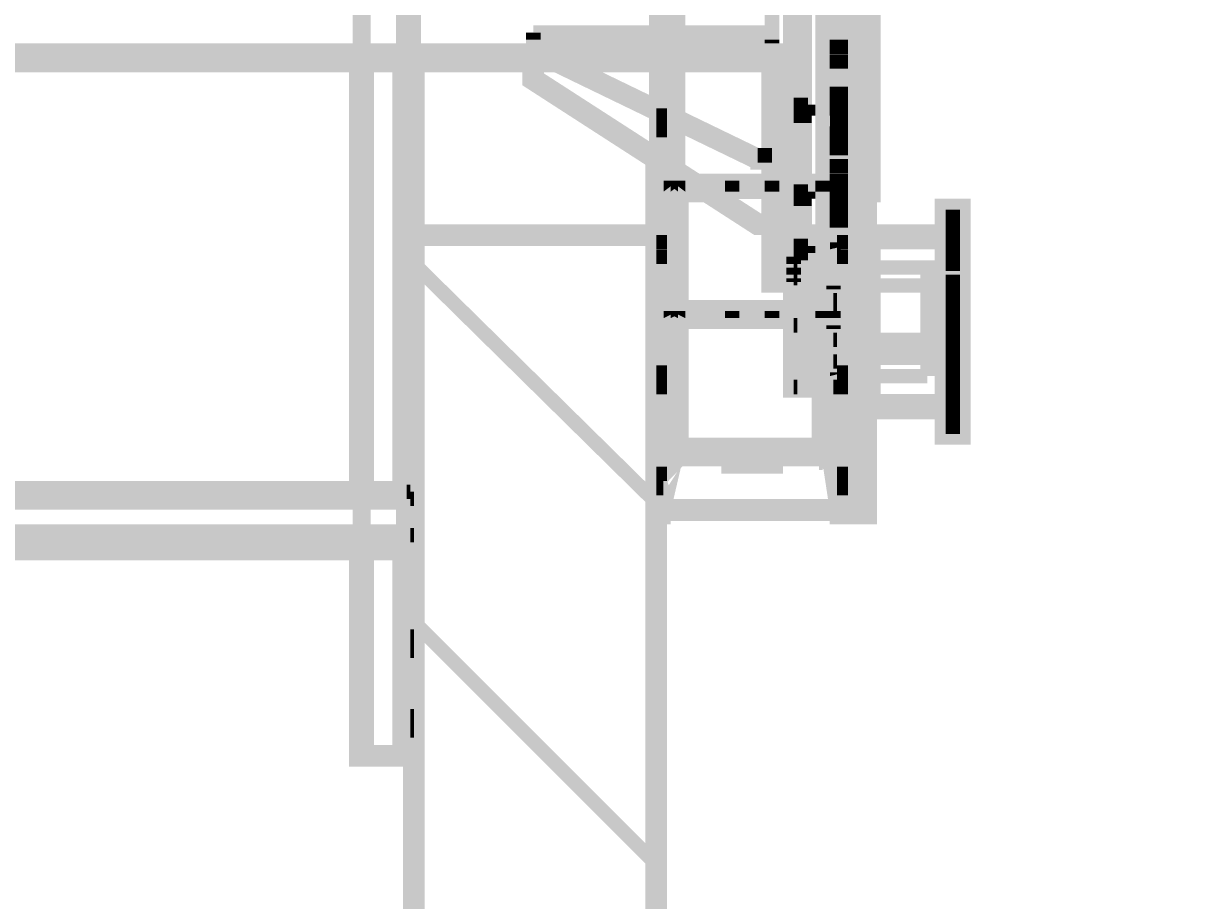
# Model space of a CAD drawing. Extents: x 0.1 to 11.6, y 0.3 to 16.2.
# Drawn here: x 9.627 to 10.167, y 11.657 to 12.061 of the extents above; entities that cross this region are included whole.
import ezdxf

# ---------------------------------------------------------------- set-up
doc = ezdxf.new("R2010")
doc.units = 0
doc.header["$MEASUREMENT"] = 0
doc.dimstyles.get("Standard").update_dxf_attribs({"dimtxt": 0.1, "dimasz": 0.1, "dimexe": 1.25, "dimexo": 0.625, "dimtad": 1, "dimtih": 1, "dimtxsty": 'Standard', "dimcen": 2.5, "dimazin": 3, "dimtfac": 1, "dimtmove": 0, "dimatfit": 3})

# ---------------------------------------------------------------- blocks, each defined once
blk = doc.blocks.new('_CLOSEDFILLED')
at = {"color": 0, "linetype": 'BYBLOCK'}
blk.add_solid([(-1, 0.1644), (0, 0), (-1, -0.1644)], dxfattribs=at)
blk = doc.blocks.new('*D3')
for p, q in [((10.64146, 13.9317), (10.64146, 12.435)), ((9.47499, 13.8317), (10.64146, 13.8317)), ((10.64146, 11.735), (10.64146, 10.2383)), ((9.42833, 10.3383), (10.64146, 10.3383))]:
    blk.add_line(p, q)
at = {"layer": 'Defpoints'}
for p in [(9.47499, 13.8317), (10.64146, 13.8317), (9.42833, 10.3383)]:
    blk.add_point(p, dxfattribs=at)
at = {"xscale": 0.1, "yscale": 0.1}
for p, rotation in [((10.64146, 13.8317), 270), ((10.64146, 10.3383), 90)]:
    blk.add_blockref('_CLOSEDFILLED', p, dxfattribs=dict(at, rotation=rotation))
at = {"insert": (10.64146, 12.085), "char_height": 0.1, "attachment_point": 5, "rotation": 270}
blk.add_mtext('3500123', dxfattribs=at)

msp = doc.modelspace()

# ---------------------------------------------------------------- linework, layer by layer
at = {"color": 0}
for points, const_width in [([(9.91835, 12.2217), (9.91835, 14.365), (9.16, 14.365), (9.16, 13.995), (8.34169, 13.995), (7.97, 12.415), (7.57167, 12.375), (7.57167, 11.8117), (7.97, 11.7717), (8.34169, 10.19), (9.16, 10.19), (9.16, 9.82167), (9.91835, 9.82167), (9.91835, 11.9633)], 0.01), ([(9.99501, 12.2483), (9.99501, 11.8933)], 0.006667), ([(10, 12.23), (10, 11.9567)], 0.006667), ([(10.0033, 12.23), (10.0033, 11.9567)], 0.006667), ([(10.0067, 12.23), (10.0067, 11.9567)], 0.006667), ([(10.0167, 12.1967), (10.0167, 11.99), (10.015, 11.99), (10.015, 12.1967), (10.0167, 12.1967), (10.0167, 12.1983), (10.0167, 12.2)], 0.01), ([(9.92833, 12.19), (9.92833, 11.9916)], 0.006667), ([(9.92503, 12.1867), (9.92503, 11.995)], 0.006667), ([(9.91835, 12.1833), (9.91835, 11.9983)], 0.006667), ([(9.91997, 12.1833), (9.91997, 11.9967)], 0.006667), ([(9.78168, 12.0433), (9.78168, 12.1433)], 0.006667), ([(9.78331, 12.0433), (9.78331, 12.1433)], 0.006667), ([(9.80165, 12.0433), (9.80165, 12.1433)], 0.006667), ([(9.80501, 12.0433), (9.80501, 12.1433)], 0.006667), ([(9.86165, 12.0566), (9.97168, 12.0566), (9.97168, 12.0583), (9.97168, 12.06), (9.97168, 12.0617), (9.97168, 12.0633), (9.97168, 12.0667), (9.97168, 12.0684), (9.97168, 12.07), (9.97168, 12.0733), (9.97168, 12.075), (9.97168, 12.0783), (9.97168, 12.08), (9.97168, 12.0817)], 0.006667), ([(9.61165, 12.0467), (9.98167, 12.0467), (9.98167, 12.0483), (9.98167, 12.05), (9.98167, 12.0517), (9.98167, 12.0533), (9.98167, 12.055), (9.98167, 12.0566), (9.98167, 12.0583), (9.98167, 12.06), (9.98167, 12.0617), (9.98167, 12.0633), (9.98167, 12.0667)], 0.01), ([(9.80664, 12.0667), (9.80664, 12.0633), (9.80664, 12.0583), (9.80664, 12.055), (9.80664, 12.05), (9.80664, 12.0467), (9.80664, 12.0433)], 0.006667), ([(9.91835, 11.9983), (9.91835, 12), (9.91835, 12.0017), (9.91835, 12.005), (9.91835, 12.0084), (9.91835, 12.0117), (9.91835, 12.015), (9.91835, 12.0183), (9.91835, 12.0217), (9.91835, 12.025), (9.91835, 12.0283), (9.91835, 12.0317), (9.91835, 12.035), (9.91835, 12.04), (9.91835, 12.0433), (9.91835, 12.0467), (9.91835, 12.05), (9.91835, 12.055), (9.91835, 12.0583), (9.91835, 12.0633), (9.91835, 12.0667)], 0.006667), ([(9.98503, 11.9633), (9.98503, 11.965), (9.98503, 11.9667), (9.98503, 11.9683), (9.98503, 11.97), (9.98503, 11.9717), (9.98503, 11.9733), (9.98503, 11.975), (9.98503, 11.9767), (9.98503, 11.98), (9.98503, 11.9817), (9.98503, 11.9833), (9.98503, 11.985), (9.98503, 11.9883), (9.98503, 11.99), (9.98503, 11.9933), (9.98503, 11.9967), (9.98503, 11.9983), (9.98503, 12.0017), (9.98503, 12.005), (9.98503, 12.0084), (9.98503, 12.0117), (9.98503, 12.0133), (9.98503, 12.0167), (9.98503, 12.0217), (9.98503, 12.025), (9.98503, 12.0283), (9.98503, 12.0317), (9.98503, 12.035), (9.98503, 12.0384), (9.98503, 12.0433), (9.98503, 12.0467), (9.98503, 12.05), (9.98503, 12.055), (9.98503, 12.0583), (9.98503, 12.0617), (9.98503, 12.0667)], 0.01), ([(10.0017, 12.0667), (10.0017, 12.0617), (10.0017, 12.0583), (10.0017, 12.055), (10.0017, 12.0517), (10.0017, 12.0467), (10.0017, 12.0433), (10.0017, 12.04), (10.0017, 12.0367), (10.0017, 12.0333), (10.0017, 12.03), (10.0017, 12.0267), (10.0017, 12.0233), (10.0017, 12.02), (10.0017, 12.0167), (10.0017, 12.015), (10.0017, 12.0117), (10.0017, 12.0084), (10.0017, 12.0067), (10.0017, 12.0033), (10.0017, 12.0017), (10.0017, 11.9983), (10.0017, 11.9967), (10.0017, 11.995), (10.0017, 11.9916), (10.0017, 11.99), (10.0017, 11.9883), (10.0017, 11.9867), (10.0017, 11.985), (10.0017, 11.9833), (10.0017, 11.9817), (10.0017, 11.98), (10.0017, 11.9783), (10.0017, 11.9767), (10.0067, 11.9767), (10.0067, 11.9733), (10.0017, 11.9733), (10.0017, 11.9767), (9.99832, 11.9767), (9.99832, 11.9733)], 0.01), ([(10.0017, 12.0667), (10.0017, 12.0617), (10.0017, 12.0583), (10.0017, 12.055), (10.0017, 12.0517), (10.0017, 12.0467), (10.0017, 12.0433), (10.0017, 12.04), (10.0017, 12.0367), (10.0017, 12.0333), (10.0017, 12.03), (10.0017, 12.0267), (10.0017, 12.0233), (10.0017, 12.02), (10.0017, 12.0167), (10.0017, 12.015), (10.0017, 12.0117), (10.0017, 12.0084), (10.0017, 12.0067), (10.0017, 12.0033), (10.0017, 12.0017), (10.0017, 11.9983), (10.0017, 11.9967), (10.0017, 11.995), (10.0017, 11.9916), (10.0017, 11.99), (10.0017, 11.9883), (10.0017, 11.9867), (10.0017, 11.985), (10.0017, 11.9833), (10.0017, 11.9817), (10.0017, 11.98), (10.0017, 11.9783), (10.0017, 11.9767), (10.0017, 11.9733), (10.0017, 11.9717), (10.0017, 11.97), (10.0017, 11.9683), (10.0017, 11.9667), (9.99832, 11.9667)], 0.01), ([(9.99832, 12.0667), (9.99832, 12.0617), (9.99832, 12.0583), (9.99832, 12.055), (9.99832, 12.0517), (9.99832, 12.0467), (9.99832, 12.0433), (9.99832, 12.04), (9.99832, 12.0367), (9.99832, 12.0333), (9.99832, 12.03), (9.99832, 12.0267), (9.99832, 12.0233), (9.99832, 12.02), (9.99832, 12.0167), (9.99832, 12.015), (9.99832, 12.0117), (9.99832, 12.0084), (9.99832, 12.0067), (9.99832, 12.0033), (9.99832, 12.0017), (9.99832, 11.9983), (9.99832, 11.9967), (9.99832, 11.995), (9.99832, 11.9916), (9.99832, 11.99), (9.99832, 11.9883), (9.99832, 11.9867), (9.99832, 11.985), (9.99832, 11.9833), (9.99832, 11.9817), (9.99832, 11.98), (9.99832, 11.9783), (9.99832, 11.9767)], 0.01), ([(9.99832, 12.0684), (9.99832, 12.0633), (9.99832, 12.06), (9.99832, 12.055), (9.99832, 12.0517), (9.99832, 12.0467), (9.99832, 12.0433), (9.99832, 12.04), (9.99832, 12.035), (9.99832, 12.0317), (9.99832, 12.0283), (9.99832, 12.0233), (9.99832, 12.02), (9.99832, 12.0167), (9.99832, 12.0133), (9.99832, 12.01), (9.99832, 12.0067), (9.99832, 12.0033), (9.99832, 12), (9.99832, 11.9967), (9.99832, 11.9933), (9.99832, 11.9916), (9.99832, 11.9883), (9.99832, 11.985), (9.99832, 11.9833), (9.99832, 11.98), (9.99832, 11.9783), (9.99832, 11.9767), (9.99832, 11.9733), (9.99832, 11.9717), (9.99832, 11.97), (9.99832, 11.9683), (9.99832, 11.9667), (9.99832, 11.965), (9.99832, 11.9633), (9.99832, 11.9616), (9.99832, 11.96), (9.99832, 11.9583), (9.99832, 11.9567)], 0.006667), ([(10.0067, 11.9916), (10.0067, 11.9933), (10.0067, 11.995), (10.0067, 11.9967), (10.0067, 11.9983), (10.0067, 12), (10.0067, 12.0017), (10.0067, 12.0033), (10.0067, 12.005), (10.0067, 12.0084), (10.0067, 12.01), (10.0067, 12.0117), (10.0067, 12.0133), (10.0067, 12.0167), (10.0067, 12.0183), (10.0067, 12.0217), (10.0067, 12.0233), (10.0067, 12.0267), (10.0067, 12.03), (10.0067, 12.0317), (10.0067, 12.035), (10.0067, 12.0384), (10.0067, 12.0417), (10.0067, 12.045), (10.0067, 12.0483), (10.0067, 12.05), (10.0067, 12.0533), (10.0067, 12.0583), (10.0067, 12.0617), (10.0067, 12.065), (10.0067, 12.0684)], 0.01), ([(9.97168, 12.0566), (9.97168, 12.0533), (9.86165, 12.0533), (9.86165, 12.0467)], 0.006667), ([(9.86165, 12.0533), (9.86165, 12.0566)], 0.006667), ([(9.86165, 12.05), (9.965, 12)], 0.006667), ([(9.97168, 12.0517), (9.97168, 12.0533)], 0.006667), ([(9.97168, 12.0433), (9.97168, 12.045), (9.97168, 12.0467), (9.97168, 12.0483), (9.97168, 12.05), (9.97168, 12.0517)], 0.006667), ([(10.0017, 12.05), (9.99832, 12.05)], 0.006667), ([(10.0067, 12.05), (10.0017, 12.05)], 0.006667), ([(10.015, 12.05), (10.0067, 12.05)], 0.006667), ([(9.98167, 12.0417), (9.98167, 11.95), (9.97168, 11.95), (9.97168, 12.0417), (9.98167, 12.0417), (9.98167, 12.0433), (9.61165, 12.0433)], 0.01), ([(9.715, 12.0433), (9.71164, 12.0467)], 0.006667), ([(9.78168, 11.845), (9.78168, 12.0433)], 0.01), ([(9.78331, 11.845), (9.78331, 12.0433)], 0.01), ([(9.80165, 11.845), (9.80165, 12.0433)], 0.01), ([(9.80501, 11.8217), (9.80501, 12.0433)], 0.01), ([(9.91835, 11.9983), (9.91835, 11.9967), (9.91835, 11.9933), (9.91835, 11.9916), (9.91835, 11.9883), (9.91835, 11.9867), (9.91835, 11.985), (9.91835, 11.9817), (9.91835, 11.98), (9.91835, 11.9783), (9.91835, 11.9767), (9.91835, 11.975), (9.91835, 11.9733), (9.91835, 11.9717), (9.91835, 11.97), (9.91835, 11.9683), (9.91835, 11.9667), (9.91835, 11.965), (9.91835, 11.9633), (9.80664, 11.9633), (9.80664, 11.965), (9.80664, 11.9667), (9.80664, 11.9683), (9.80664, 11.97), (9.80664, 11.9717), (9.80664, 11.9733), (9.80664, 11.975), (9.80664, 11.9767), (9.80664, 11.9783), (9.80664, 11.98), (9.80664, 11.9817), (9.80664, 11.985), (9.80664, 11.9867), (9.80664, 11.9883), (9.80664, 11.9916), (9.80664, 11.9933), (9.80664, 11.9967), (9.80664, 12), (9.80664, 12.0017), (9.80664, 12.005), (9.80664, 12.0084), (9.80664, 12.0117), (9.80664, 12.015), (9.80664, 12.0183), (9.80664, 12.0217), (9.80664, 12.025), (9.80664, 12.0283), (9.80664, 12.0317), (9.80664, 12.035), (9.80664, 12.04), (9.80664, 12.0433)], 0.01), ([(9.86165, 12.0467), (9.965, 11.9967)], 0.006667), ([(9.98167, 12.0467), (9.98167, 12.0433)], 0.01), ([(9.99832, 12.0433), (10.0017, 12.0433)], 0.006667), ([(10.0017, 12.0433), (10.0067, 12.0433)], 0.006667), ([(10.0067, 12.0433), (10.015, 12.0433)], 0.006667), ([(10.0017, 12.0283), (9.99832, 12.0283)], 0.006667), ([(10.0067, 12.0283), (10.0017, 12.0283)], 0.006667), ([(10.015, 12.0283), (10.0067, 12.0283)], 0.006667), ([(9.98167, 12.0233), (9.97168, 12.0233)], 0.006667), ([(9.98833, 12.0233), (9.98167, 12.0233)], 0.006667), ([(9.98833, 12.0183), (9.98833, 12.02), (9.98833, 12.0217), (9.98833, 12.0233)], 0.006667), ([(9.99832, 12.0217), (10.0017, 12.0217)], 0.006667), ([(10.0017, 12.0217), (10.0067, 12.0217)], 0.006667), ([(10.0067, 12.0217), (10.015, 12.0217)], 0.006667), ([(9.92333, 12.0183), (9.91835, 12.0183)], 0.006667), ([(9.97168, 12.0183), (9.98167, 12.0183)], 0.006667), ([(9.98167, 12.0183), (9.98833, 12.0183)], 0.006667), ([(9.98833, 12.0183), (9.99001, 12.0183)], 0.006667), ([(10.0067, 12.0183), (10.0017, 12.0183)], 0.006667), ([(10.015, 12.0183), (10.0067, 12.0183)], 0.006667), ([(9.91835, 12.0117), (9.92333, 12.0117)], 0.006667), ([(10.0017, 12.0117), (10.0067, 12.0117)], 0.006667), ([(10.0067, 12.0117), (10.015, 12.0117)], 0.006667), ([(10.0017, 12.01), (9.99832, 12.01)], 0.006667), ([(10.0067, 12.01), (10.0017, 12.01)], 0.006667), ([(10.015, 12.01), (10.0067, 12.01)], 0.006667), ([(9.91835, 11.9983), (9.91835, 11.865)], 0.01), ([(9.965, 12), (9.965, 11.9967), (9.97168, 11.9967)], 0.006667), ([(9.965, 12), (9.97168, 12)], 0.006667), ([(9.99832, 12.0033), (10.0017, 12.0033)], 0.006667), ([(10.0017, 12.0033), (10.0067, 12.0033)], 0.006667), ([(10.0067, 12.0033), (10.015, 12.0033)], 0.006667), ([(9.91997, 11.9967), (9.91997, 11.865)], 0.01), ([(9.92503, 11.995), (9.92503, 11.9883)], 0.01), ([(10.0017, 11.995), (9.99832, 11.995)], 0.006667), ([(10.0067, 11.995), (10.0017, 11.995)], 0.006667), ([(10.015, 11.995), (10.0067, 11.995)], 0.006667), ([(9.935, 11.9883), (9.91997, 11.9883), (9.91997, 11.9833), (9.94168, 11.9833)], 0.01), ([(9.92833, 11.9916), (9.92833, 11.9883)], 0.01), ([(10.015, 11.9667), (10.015, 11.9683), (10.015, 11.97), (10.015, 11.9717), (10.015, 11.9733), (10.0067, 11.9733), (10.0067, 11.9717), (10.0067, 11.97), (10.0067, 11.9683), (10.0067, 11.9667), (10.0067, 11.835), (10.015, 11.835), (10.015, 11.9667), (10.0067, 11.9667), (10.0067, 11.9683), (10.0067, 11.97), (10.0067, 11.9717), (10.0067, 11.9733), (10.0067, 11.9916), (10.015, 11.9916), (10.015, 11.99)], 0.01), ([(10.0167, 11.9867), (10.0167, 11.9883), (10.0167, 11.99)], 0.01), ([(9.92503, 11.9833), (9.92503, 11.9283)], 0.01), ([(9.92833, 11.9833), (9.92833, 11.9283)], 0.01), ([(10.0033, 11.9833), (10.0033, 11.9883), (9.935, 11.9883)], 0.006667), ([(9.95335, 11.9883), (9.95335, 11.9833)], 0.006667), ([(9.97168, 11.9883), (9.97168, 11.9833)], 0.006667), ([(9.98167, 11.985), (9.97168, 11.985)], 0.006667), ([(9.99501, 11.9883), (9.99501, 11.9833)], 0.006667), ([(9.99832, 11.9883), (10.0017, 11.9883)], 0.006667), ([(10, 11.9883), (10, 11.9833)], 0.006667), ([(10.0017, 11.9883), (10.0067, 11.9883)], 0.006667), ([(10.0067, 11.9883), (10.015, 11.9883)], 0.006667), ([(10.015, 11.9733), (10.015, 11.9867)], 0.01), ([(10.0033, 11.9833), (9.94168, 11.9833)], 0.006667), ([(9.97168, 11.98), (9.98167, 11.98)], 0.006667), ([(9.98833, 11.9833), (9.98167, 11.9833)], 0.006667), ([(9.98167, 11.98), (9.98833, 11.98)], 0.006667), ([(9.98833, 11.98), (9.98833, 11.9817), (9.98833, 11.9833)], 0.006667), ([(9.98833, 11.98), (9.99001, 11.98)], 0.006667), ([(10.0017, 11.9833), (9.99832, 11.9833)], 0.006667), ([(10.0067, 11.9833), (10.0017, 11.9833)], 0.006667), ([(10.015, 11.9833), (10.0067, 11.9833)], 0.006667), ([(10.0017, 11.9767), (9.99832, 11.9767)], 0.006667), ([(9.99832, 11.9767), (10.0017, 11.9767)], 0.006667), ([(10.0067, 11.9767), (10.0017, 11.9767)], 0.006667), ([(10.0017, 11.9767), (10.0067, 11.9767)], 0.006667), ([(10.015, 11.9767), (10.0067, 11.9767)], 0.006667), ([(10.0067, 11.9767), (10.015, 11.9767)], 0.006667), ([(9.99832, 11.97), (10.0017, 11.97)], 0.006667), ([(10.0017, 11.9667), (10.0017, 11.9567)], 0.01), ([(10.0017, 11.9567), (10.0017, 11.9667)], 0.01), ([(10.0017, 11.97), (10.0067, 11.97)], 0.006667), ([(10.0067, 11.97), (10.015, 11.97)], 0.006667), ([(10.0583, 11.9717), (10.0517, 11.9717)], 0.006667), ([(10.0583, 11.9717), (10.0517, 11.9717)], 0.006667), ([(10.0583, 11.97), (10.0517, 11.97)], 0.006667), ([(9.80664, 11.9633), (9.80664, 9.96832), (9.30832, 9.96832), (9.30832, 10.19), (9.47499, 10.19), (9.54833, 10.265), (9.54833, 10.3383)], 0.01), ([(10.0517, 11.9633), (10.0167, 11.9633), (10.015, 11.9633)], 0.01), ([(10.0167, 11.9633), (10.0167, 11.9616), (10.0167, 11.96), (10.0167, 11.9583), (10.0167, 11.9567), (10.0167, 11.955), (10.0167, 11.9533), (10.0167, 11.9517), (10.0167, 11.95), (10.0167, 11.9483), (10.0167, 11.9467), (10.0167, 11.9434), (10.0167, 11.9417), (10.0167, 11.94), (10.0167, 11.9383), (10.0167, 11.935), (10.0167, 11.9333), (10.0167, 11.9316), (10.0167, 11.9283), (10.0167, 11.9267), (10.0167, 11.925), (10.0167, 11.9217), (10.0167, 11.92), (10.0167, 11.9183), (10.0167, 11.915), (10.0167, 11.9134), (10.0167, 11.9117), (10.0167, 11.9083), (10.0167, 11.9067), (10.0167, 11.905), (10.0167, 11.9033), (10.0167, 11.9), (10.0167, 11.8983), (10.0167, 11.8967), (10.0167, 11.895), (10.0167, 11.8933), (10.0167, 11.8917), (10.0167, 11.89), (10.0167, 11.8883), (10.0167, 11.8867), (10.0167, 11.885), (10.0167, 11.8834)], 0.01), ([(10.0517, 11.9667), (10.0583, 11.9667)], 0.006667), ([(10.0517, 11.9667), (10.0583, 11.9667)], 0.006667), ([(10.0517, 11.9633), (10.0583, 11.9633)], 0.006667), ([(9.92333, 11.96), (9.91835, 11.96)], 0.006667), ([(9.98167, 11.96), (9.97168, 11.96)], 0.006667), ([(9.98833, 11.9583), (9.98167, 11.9583)], 0.006667), ([(9.98833, 11.9567), (9.98833, 11.9583)], 0.006667), ([(9.99832, 11.9567), (9.99832, 11.955)], 0.01), ([(10, 11.9567), (10, 11.9483)], 0.01), ([(10.0033, 11.9567), (10.0033, 11.9483)], 0.01), ([(10.0067, 11.96), (10.0017, 11.96)], 0.006667), ([(10.0067, 11.9567), (10.0067, 11.9483)], 0.01), ([(10.015, 11.96), (10.0067, 11.96)], 0.006667), ([(10.015, 11.96), (10.0067, 11.96)], 0.006667), ([(10.0583, 11.96), (10.015, 11.96)], 0.006667), ([(10.0583, 11.9616), (10.0517, 11.9616)], 0.006667), ([(9.91835, 11.9533), (9.92333, 11.9533)], 0.006667), ([(9.97168, 11.945), (9.97168, 11.9467), (9.97168, 11.9483), (9.97168, 11.95)], 0.01), ([(9.97168, 11.955), (9.98167, 11.955)], 0.006667), ([(9.98167, 11.95), (9.98167, 11.9483), (9.98167, 11.9467), (9.98167, 11.945)], 0.01), ([(9.98167, 11.955), (9.98833, 11.955)], 0.006667), ([(9.98167, 11.9517), (9.98167, 11.9533)], 0.006667), ([(9.98167, 11.9533), (9.98335, 11.9533)], 0.006667), ([(10, 11.9533), (9.98167, 11.9533)], 0.006667), ([(9.99832, 11.9533), (9.98167, 11.9533)], 0.006667), ([(9.98167, 11.9533), (10, 11.9533)], 0.006667), ([(10, 11.9533), (9.98167, 11.9533)], 0.006667), ([(9.98167, 11.9533), (10, 11.9533)], 0.006667), ([(9.99832, 11.9533), (9.98167, 11.9533)], 0.006667), ([(10, 11.9533), (9.98167, 11.9533)], 0.006667), ([(9.99832, 11.9533), (9.98167, 11.9533)], 0.006667), ([(9.98167, 11.95), (9.98167, 11.9517)], 0.006667), ([(9.98167, 11.9517), (9.98335, 11.9517)], 0.006667), ([(9.99832, 11.9517), (9.98167, 11.9517)], 0.006667), ([(9.98167, 11.9517), (10, 11.9517)], 0.006667), ([(9.98167, 11.9517), (9.98335, 11.9517)], 0.006667), ([(9.98167, 11.9517), (10, 11.9517)], 0.006667), ([(10, 11.9517), (9.98167, 11.9517)], 0.006667), ([(9.99832, 11.9517), (9.98167, 11.9517)], 0.006667), ([(9.99832, 11.9517), (9.98167, 11.9517)], 0.006667), ([(9.99832, 11.9517), (9.98167, 11.9517)], 0.006667), ([(9.98833, 11.955), (9.98833, 11.9567)], 0.006667), ([(10, 11.9533), (9.99832, 11.9533)], 0.01), ([(10, 11.9517), (9.99832, 11.9517)], 0.01), ([(10, 11.9517), (9.99832, 11.9517)], 0.01), ([(9.99832, 11.9483), (10, 11.9483), (10, 11.95), (9.99832, 11.95)], 0.01), ([(10, 11.95), (9.99832, 11.95)], 0.01), ([(10, 11.9517), (10, 11.9533)], 0.01), ([(10, 11.95), (10, 11.9517)], 0.01), ([(10.0017, 11.9567), (10.0033, 11.9567)], 0.006667), ([(10.0017, 11.9533), (10.0067, 11.9533)], 0.006667), ([(10.0067, 11.9533), (10.015, 11.9533)], 0.006667), ([(10.0517, 11.9567), (10.0583, 11.9567)], 0.006667), ([(10.0583, 11.955), (10.0517, 11.955)], 0.006667), ([(9.92165, 11.8366), (9.91997, 11.8366), (9.91835, 11.84), (9.80664, 11.95)], 0.006667), ([(9.99832, 11.9483), (9.98167, 11.9483), (9.98167, 11.95)], 0.006667), ([(9.98167, 11.95), (10, 11.95)], 0.006667), ([(9.98167, 11.95), (9.98335, 11.95)], 0.006667), ([(10, 11.95), (9.98167, 11.95)], 0.006667), ([(9.98167, 11.95), (10, 11.95)], 0.006667), ([(10, 11.95), (9.98167, 11.95)], 0.006667), ([(9.99832, 11.95), (9.98167, 11.95)], 0.006667), ([(10, 11.95), (9.98167, 11.95)], 0.006667), ([(9.99832, 11.95), (9.98167, 11.95)], 0.006667), ([(9.98167, 11.9483), (10, 11.9483)], 0.006667), ([(9.98167, 11.9483), (10, 11.9483)], 0.006667), ([(9.98167, 11.9483), (10, 11.9483)], 0.006667), ([(9.98167, 11.9483), (10, 11.9483)], 0.006667), ([(9.98167, 11.945), (9.98167, 11.9467), (9.98167, 11.9483)], 0.006667), ([(9.98167, 11.9483), (9.98335, 11.9483)], 0.006667), ([(9.98167, 11.9483), (10, 11.9483)], 0.006667), ([(9.99832, 11.9483), (9.98167, 11.9483)], 0.006667), ([(9.98167, 11.9467), (10, 11.9467)], 0.006667), ([(9.98167, 11.9467), (10, 11.9467)], 0.006667), ([(9.98167, 11.9467), (10, 11.9467)], 0.006667), ([(10, 11.9467), (9.98167, 11.9467)], 0.006667), ([(9.98167, 11.9467), (10, 11.9467)], 0.006667), ([(10, 11.9467), (9.98167, 11.9467)], 0.006667), ([(10, 11.9483), (9.99832, 11.9483)], 0.01), ([(9.99832, 11.9434), (10, 11.9434), (10, 11.945), (9.99832, 11.945)], 0.01), ([(10, 11.945), (9.99832, 11.945)], 0.01), ([(10.0067, 11.9483), (10, 11.9483)], 0.01), ([(10, 11.945), (10, 11.9467), (10, 11.9483)], 0.01), ([(10, 11.9483), (10, 11.8983)], 0.006667), ([(10.0033, 11.9483), (10.0033, 11.8983)], 0.006667), ([(10.0067, 11.9483), (10.0433, 11.9483), (10.0433, 11.9467), (10.0433, 11.945), (10.0433, 11.9434), (10.0433, 11.9417), (10.0433, 11.94), (10.0433, 11.9383), (10.0433, 11.9367), (10.0433, 11.935), (10.0433, 11.9333), (10.0433, 11.9316), (10.0433, 11.93), (10.0433, 11.9283), (10.0433, 11.9267), (10.0433, 11.9233), (10.0433, 11.9217), (10.0433, 11.92), (10.0433, 11.9183), (10.0433, 11.9167), (10.0433, 11.915), (10.0433, 11.9134), (10.0433, 11.9117), (10.0433, 11.91), (10.0433, 11.9083), (10.0433, 11.9067), (10.0433, 11.905), (10.0433, 11.9033), (10.0433, 11.9017), (10.0433, 11.9), (10.0433, 11.8983)], 0.006667), ([(10.0067, 11.9483), (10.0067, 11.8983)], 0.006667), ([(10.0517, 11.95), (10.0583, 11.95)], 0.006667), ([(9.98167, 11.94), (9.98167, 11.9417)], 0.01), ([(9.98167, 11.94), (9.98167, 11.9383), (9.98167, 11.9367)], 0.01), ([(9.98167, 11.94), (9.98335, 11.94)], 0.01), ([(9.98167, 11.945), (10, 11.945)], 0.006667), ([(9.98167, 11.945), (10, 11.945)], 0.006667), ([(9.99832, 11.9434), (9.98167, 11.9434), (9.98167, 11.945)], 0.006667), ([(9.98167, 11.945), (10, 11.945)], 0.006667), ([(9.98167, 11.945), (9.98335, 11.945)], 0.006667), ([(10, 11.945), (9.98167, 11.945)], 0.006667), ([(9.98167, 11.945), (10, 11.945)], 0.006667), ([(9.99832, 11.945), (9.98167, 11.945)], 0.006667), ([(9.99832, 11.945), (9.98167, 11.945)], 0.006667), ([(9.98167, 11.9434), (9.98167, 11.9417), (10, 11.9417)], 0.006667), ([(9.98167, 11.9434), (10, 11.9434)], 0.006667), ([(9.98167, 11.9434), (10, 11.9434)], 0.006667), ([(9.98167, 11.9417), (9.98167, 11.9434)], 0.006667), ([(9.98167, 11.9434), (9.98335, 11.9434)], 0.006667), ([(9.99832, 11.9434), (9.98167, 11.9434)], 0.006667), ([(10, 11.9417), (9.98167, 11.9417)], 0.006667), ([(9.98167, 11.9417), (10, 11.9417)], 0.006667), ([(10, 11.9417), (9.98167, 11.9417)], 0.006667), ([(10, 11.9434), (9.99832, 11.9434)], 0.01), ([(10, 11.9367), (10, 11.9383), (10, 11.94), (9.99832, 11.94), (10, 11.94)], 0.01), ([(10, 11.94), (9.99832, 11.94)], 0.01), ([(10, 11.94), (10, 11.9417), (10, 11.9434)], 0.01), ([(10.0583, 11.9417), (10.0517, 11.9417)], 0.006667), ([(9.98167, 11.9367), (10, 11.9367)], 0.01), ([(9.98167, 11.94), (9.98167, 11.9383), (10, 11.9383)], 0.006667), ([(9.98167, 11.94), (10, 11.94)], 0.006667), ([(9.98167, 11.94), (10, 11.94)], 0.006667), ([(10, 11.94), (9.98167, 11.94)], 0.006667), ([(9.99832, 11.94), (9.98167, 11.94)], 0.006667), ([(10.0433, 11.94), (9.98167, 11.94)], 0.006667), ([(9.99832, 11.94), (9.98167, 11.94)], 0.006667), ([(9.98167, 11.94), (9.99832, 11.94)], 0.006667), ([(9.98167, 11.9383), (10, 11.9383)], 0.006667), ([(9.98167, 11.9383), (10, 11.9383)], 0.006667), ([(10, 11.9383), (10, 11.94)], 0.006667), ([(10.0517, 11.9367), (10.0583, 11.9367)], 0.006667), ([(9.98167, 11.9283), (9.91997, 11.9283), (9.91997, 11.925), (9.98167, 11.925)], 0.01), ([(10, 11.9333), (9.98167, 11.9333)], 0.01), ([(9.98167, 11.9333), (10, 11.9333)], 0.01), ([(9.98167, 11.9333), (9.98335, 11.9333)], 0.01), ([(10, 11.9267), (9.98167, 11.9267), (9.98167, 11.9283), (10, 11.9283), (10, 11.93)], 0.01), ([(10, 11.93), (9.98167, 11.93)], 0.01), ([(9.98167, 11.9283), (9.98167, 11.93)], 0.01), ([(9.98167, 11.935), (10, 11.935)], 0.006667), ([(10, 11.935), (9.98167, 11.935)], 0.006667), ([(9.98167, 11.935), (10, 11.935)], 0.006667), ([(10, 11.935), (9.98167, 11.935)], 0.006667), ([(9.98167, 11.9333), (10, 11.9333)], 0.006667), ([(9.98167, 11.9316), (10, 11.9316)], 0.006667), ([(10, 11.9316), (9.98167, 11.9316)], 0.006667), ([(9.98167, 11.9316), (10, 11.9316)], 0.006667), ([(9.98167, 11.93), (10, 11.93)], 0.006667), ([(10, 11.9333), (10.0017, 11.9333)], 0.01), ([(10, 11.9333), (10.0017, 11.9333)], 0.006667), ([(10, 11.93), (10.0017, 11.93)], 0.006667), ([(10.0583, 11.9333), (10.0517, 11.9333)], 0.006667), ([(10.0583, 11.93), (10.0517, 11.93)], 0.006667), ([(9.92503, 11.925), (9.92503, 11.865)], 0.01), ([(9.92833, 11.925), (9.92833, 11.865)], 0.01), ([(9.95335, 11.9283), (9.95335, 11.925)], 0.006667), ([(9.97168, 11.9283), (9.97168, 11.925)], 0.006667), ([(9.98167, 11.925), (9.98167, 11.9267), (10, 11.9267), (10, 11.925)], 0.01), ([(9.98167, 11.9267), (9.98335, 11.9267)], 0.01), ([(10, 11.9233), (10, 11.9217), (9.98167, 11.9217), (9.98167, 11.9233)], 0.01), ([(10.0033, 11.925), (10.0033, 11.9283), (9.98167, 11.9283)], 0.006667), ([(9.98167, 11.9283), (10, 11.9283)], 0.006667), ([(10, 11.9283), (9.98167, 11.9283)], 0.006667), ([(10, 11.9283), (9.98167, 11.9283)], 0.006667), ([(9.98167, 11.9267), (10, 11.9267)], 0.006667), ([(9.98167, 11.9267), (10, 11.9267)], 0.006667), ([(10.0033, 11.925), (9.98167, 11.925)], 0.006667), ([(9.98167, 11.925), (10, 11.925)], 0.006667), ([(10, 11.925), (9.98167, 11.925)], 0.006667), ([(9.99501, 11.9283), (9.99501, 11.925)], 0.006667), ([(10, 11.9267), (10.0017, 11.9267)], 0.01), ([(10, 11.9283), (10, 11.925)], 0.006667), ([(10, 11.9267), (10, 11.9283)], 0.006667), ([(10.0517, 11.9283), (10.0583, 11.9283)], 0.006667), ([(10.0517, 11.925), (10.0583, 11.925)], 0.006667), ([(10, 11.92), (9.98167, 11.92), (9.98167, 11.9217), (10, 11.9217)], 0.01), ([(9.98167, 11.9217), (9.98335, 11.9217)], 0.01), ([(9.98167, 11.92), (9.98167, 11.9183)], 0.01), ([(9.98167, 11.9183), (10, 11.9183)], 0.01), ([(9.98167, 11.9233), (10, 11.9233)], 0.006667), ([(9.98167, 11.9233), (10, 11.9233)], 0.006667), ([(9.98167, 11.9217), (10, 11.9217)], 0.006667), ([(9.98167, 11.9217), (10, 11.9217)], 0.006667), ([(9.98167, 11.9217), (9.98335, 11.9217)], 0.006667), ([(10, 11.9217), (9.98167, 11.9217)], 0.006667), ([(9.98167, 11.92), (10, 11.92)], 0.006667), ([(10, 11.92), (9.98167, 11.92)], 0.006667), ([(9.98167, 11.92), (10, 11.92)], 0.006667), ([(10, 11.92), (10, 11.9183)], 0.01), ([(10, 11.92), (10, 11.9217)], 0.006667), ([(10.0583, 11.9217), (10.0517, 11.9217)], 0.006667), ([(9.98167, 11.915), (10, 11.915)], 0.01), ([(9.98167, 11.915), (9.98167, 11.9134), (10, 11.9134), (10, 11.9117)], 0.01), ([(10, 11.915), (9.98167, 11.915)], 0.01), ([(9.98167, 11.915), (9.98335, 11.915)], 0.01), ([(9.98167, 11.9134), (9.98167, 11.9117)], 0.01), ([(10, 11.9183), (9.98167, 11.9183)], 0.006667), ([(9.98167, 11.9167), (10, 11.9167)], 0.006667), ([(9.98167, 11.9167), (10, 11.9167)], 0.006667), ([(9.98167, 11.9167), (10, 11.9167)], 0.006667), ([(9.98167, 11.915), (10, 11.915)], 0.006667), ([(9.98167, 11.915), (10, 11.915)], 0.006667), ([(10.0433, 11.915), (9.98167, 11.915)], 0.006667), ([(10, 11.915), (10.0017, 11.915)], 0.01), ([(10, 11.915), (10.0017, 11.915)], 0.006667), ([(10.0583, 11.9183), (10.0517, 11.9183)], 0.006667), ([(10.0517, 11.915), (10.0583, 11.915)], 0.006667), ([(9.98167, 11.91), (9.98167, 11.9117), (10, 11.9117), (10, 11.91)], 0.01), ([(9.98167, 11.9083), (10, 11.9083)], 0.01), ([(10, 11.9083), (9.98167, 11.9083)], 0.01), ([(9.98167, 11.9083), (9.98167, 11.9067), (9.98167, 11.905), (10, 11.905), (10, 11.9067), (10, 11.9083)], 0.01), ([(9.98167, 11.9134), (10, 11.9134)], 0.006667), ([(10, 11.9134), (9.98167, 11.9134)], 0.006667), ([(9.98167, 11.9117), (10, 11.9117)], 0.006667), ([(9.98167, 11.9117), (10.0433, 11.9117)], 0.006667), ([(9.98167, 11.91), (10, 11.91)], 0.006667), ([(9.98167, 11.91), (10, 11.91)], 0.006667), ([(9.98167, 11.91), (10, 11.91)], 0.006667), ([(10, 11.91), (9.98167, 11.91)], 0.006667), ([(9.98167, 11.91), (10, 11.91)], 0.006667), ([(9.98167, 11.9083), (10, 11.9083)], 0.006667), ([(9.98167, 11.9083), (10.0433, 11.9083)], 0.006667), ([(10.0517, 11.9134), (10.0583, 11.9134)], 0.006667), ([(10.0583, 11.91), (10.0517, 11.91)], 0.006667), ([(9.98167, 11.9033), (9.98167, 11.9017), (10, 11.9017), (10, 11.9033), (9.98167, 11.9033), (9.98167, 11.905)], 0.01), ([(10, 11.905), (9.98167, 11.905)], 0.01), ([(9.98167, 11.9017), (9.98167, 11.9), (10, 11.9), (10, 11.9017)], 0.01), ([(9.98167, 11.9067), (10, 11.9067)], 0.006667), ([(9.98167, 11.9067), (10.0433, 11.9067)], 0.006667), ([(9.98167, 11.9067), (10, 11.9067)], 0.006667), ([(10, 11.9067), (9.98167, 11.9067)], 0.006667), ([(9.98167, 11.9067), (10.0433, 11.9067)], 0.006667), ([(9.98167, 11.905), (10, 11.905)], 0.006667), ([(9.98167, 11.905), (10, 11.905)], 0.006667), ([(9.98167, 11.9033), (10, 11.9033)], 0.006667), ([(9.98167, 11.9033), (10, 11.9033)], 0.006667), ([(9.98167, 11.9033), (10, 11.9033)], 0.006667), ([(10, 11.9033), (9.98167, 11.9033)], 0.006667), ([(10, 11.9033), (10, 11.905)], 0.01), ([(10, 11.905), (10.0017, 11.905)], 0.006667), ([(10.0517, 11.9033), (10.0583, 11.9033)], 0.006667), ([(9.92333, 11.9), (9.91835, 11.9)], 0.006667), ([(10, 11.9), (10, 11.8983), (9.98167, 11.8983), (9.98167, 11.9)], 0.01), ([(9.98167, 11.8983), (9.98167, 11.8967), (10, 11.8967), (10, 11.8983)], 0.01), ([(10, 11.8967), (10, 11.895), (9.98167, 11.895), (9.98167, 11.8967)], 0.01), ([(9.98167, 11.9017), (10, 11.9017)], 0.006667), ([(9.98167, 11.9017), (10, 11.9017)], 0.006667), ([(9.98167, 11.9017), (10, 11.9017)], 0.006667), ([(10, 11.9017), (9.98167, 11.9017)], 0.006667), ([(10, 11.9017), (9.98167, 11.9017)], 0.006667), ([(9.98167, 11.9), (10, 11.9)], 0.006667), ([(9.98167, 11.9), (10, 11.9)], 0.006667), ([(9.98167, 11.9), (10, 11.9)], 0.006667), ([(9.98167, 11.8983), (10, 11.8983)], 0.006667), ([(9.98167, 11.8983), (10, 11.8983)], 0.006667), ([(9.98167, 11.8983), (10, 11.8983)], 0.006667), ([(9.98167, 11.8983), (10, 11.8983)], 0.006667), ([(9.98167, 11.8983), (10, 11.8983)], 0.006667), ([(10, 11.8983), (9.98167, 11.8983)], 0.006667), ([(9.98167, 11.8983), (10, 11.8983)], 0.006667), ([(10, 11.8983), (9.98167, 11.8983)], 0.006667), ([(9.98167, 11.8983), (10, 11.8983)], 0.006667), ([(10, 11.8983), (10.0067, 11.8983)], 0.01), ([(10, 11.8983), (10.0017, 11.8983)], 0.01), ([(10, 11.8983), (10, 11.865)], 0.01), ([(10.0033, 11.8983), (10.0033, 11.865)], 0.01), ([(10.0067, 11.9), (10.0017, 11.9)], 0.006667), ([(10.0067, 11.8983), (10.0067, 11.865)], 0.01), ([(10.015, 11.9), (10.0067, 11.9)], 0.006667), ([(10.0067, 11.8983), (10.0433, 11.8983)], 0.006667), ([(9.91835, 11.8933), (9.92333, 11.8933)], 0.006667), ([(9.98167, 11.895), (9.98167, 11.8933), (10, 11.8933), (10, 11.895)], 0.01), ([(10, 11.8933), (9.98167, 11.8933)], 0.01), ([(9.98167, 11.8933), (9.98335, 11.8933)], 0.01), ([(9.98167, 11.8933), (9.98335, 11.8933)], 0.01), ([(9.98167, 11.8967), (10, 11.8967)], 0.006667), ([(10, 11.8967), (9.98167, 11.8967)], 0.006667), ([(10, 11.895), (9.98167, 11.895)], 0.006667), ([(10, 11.895), (9.98167, 11.895)], 0.006667), ([(9.98167, 11.895), (10, 11.895)], 0.006667), ([(10, 11.895), (9.98167, 11.895)], 0.006667), ([(9.98167, 11.895), (10, 11.895)], 0.006667), ([(10, 11.8933), (9.98167, 11.8933)], 0.006667), ([(9.98167, 11.8933), (10, 11.8933)], 0.006667), ([(9.98167, 11.8933), (9.98335, 11.8933)], 0.006667), ([(10, 11.8933), (9.98167, 11.8933)], 0.006667), ([(9.98167, 11.8933), (10, 11.8933)], 0.006667), ([(9.98167, 11.8933), (10, 11.8933)], 0.006667), ([(9.99501, 11.8933), (9.99501, 11.865)], 0.01), ([(10, 11.895), (10.0017, 11.895)], 0.01), ([(10, 11.8933), (10.0017, 11.8933)], 0.01), ([(10, 11.8933), (10.0017, 11.8933)], 0.01), ([(10, 11.8933), (10.0017, 11.8933)], 0.006667), ([(10.0017, 11.8933), (10.0067, 11.8933)], 0.006667), ([(10.0067, 11.8933), (10.015, 11.8933)], 0.006667), ([(10.0583, 11.8967), (10.0517, 11.8967)], 0.006667), ([(10.0067, 11.8867), (10.015, 11.8867)], 0.006667), ([(10.015, 11.8867), (10.0583, 11.8867)], 0.006667), ([(10.0517, 11.8917), (10.0583, 11.8917)], 0.006667), ([(10.0583, 11.89), (10.0517, 11.89)], 0.006667), ([(10.015, 11.8834), (10.0167, 11.8834), (10.0517, 11.8834)], 0.01), ([(10.0517, 11.885), (10.0583, 11.885)], 0.006667), ([(10.0583, 11.8834), (10.0517, 11.8834)], 0.006667), ([(10.0583, 11.88), (10.0517, 11.88)], 0.006667), ([(10.0583, 11.88), (10.0517, 11.88)], 0.006667), ([(10.0517, 11.8767), (10.0583, 11.8767)], 0.006667), ([(10.0517, 11.875), (10.0583, 11.875)], 0.006667), ([(10.0517, 11.875), (10.0583, 11.875)], 0.006667), ([(9.92333, 11.8533), (9.91835, 11.8533)], 0.006667), ([(10.0067, 11.8533), (10.0017, 11.8533)], 0.006667), ([(10.015, 11.8533), (10.0067, 11.8533)], 0.006667), ([(9.80333, 11.845), (9.62001, 11.845)], 0.01), ([(9.80501, 11.8417), (9.62001, 11.8417)], 0.01), ([(9.78168, 11.8184), (9.78168, 11.845)], 0.006667), ([(9.78331, 11.8184), (9.78331, 11.845)], 0.006667), ([(9.80165, 11.8184), (9.80165, 11.845)], 0.006667), ([(9.80501, 11.845), (9.80333, 11.845)], 0.006667), ([(9.91835, 11.8467), (9.92165, 11.8467)], 0.006667), ([(10.0017, 11.8467), (10.0067, 11.8467)], 0.006667), ([(10.0067, 11.8467), (10.015, 11.8467)], 0.006667), ([(9.80501, 11.8417), (9.80664, 11.8417)], 0.006667), ([(9.80501, 11.825), (9.62001, 11.825)], 0.01), ([(9.62001, 11.8184), (9.80501, 11.8184), (9.80501, 11.82), (9.80501, 11.8217), (9.62001, 11.8217)], 0.01), ([(9.80501, 11.825), (9.80664, 11.825)], 0.006667), ([(9.80501, 11.8184), (9.62001, 11.8184)], 0.01), ([(9.78331, 11.7233), (9.78168, 11.7233), (9.78168, 11.8184)], 0.01), ([(9.80501, 11.7233), (9.80333, 11.7233), (9.80165, 11.7233), (9.78331, 11.7233), (9.78331, 11.8184)], 0.01), ([(9.80165, 11.7233), (9.80165, 11.8184)], 0.01), ([(9.80664, 11.7233), (9.80501, 11.7233), (9.80501, 11.8184)], 0.01), ([(9.91835, 11.6733), (9.80664, 11.785)], 0.006667), ([(9.80664, 11.7783), (9.80501, 11.7783)], 0.006667), ([(9.80501, 11.7717), (9.80664, 11.7717)], 0.006667), ([(9.80664, 11.7416), (9.80501, 11.7416)], 0.006667), ([(9.80501, 11.735), (9.80664, 11.735)], 0.006667)]:
    msp.add_lwpolyline(points, dxfattribs=dict(at, const_width=const_width))
for points, const_width in [([(9.97168, 12.0433), (9.86165, 12.0433), (9.86165, 12.035), (9.965, 11.9683), (9.97168, 11.9683), (9.97168, 12.0433)], 0.01), ([(9.92333, 12.015), (9.92333, 12.0133), (9.92333, 12.0117), (9.92333, 12.0133), (9.92165, 12.0133), (9.92165, 12.015), (9.92165, 12.0167), (9.92165, 12.0183), (9.92333, 12.0183), (9.92333, 12.0167), (9.92333, 12.015)], 0.006667), ([(10.0017, 12.015), (10.0017, 12.0133), (10.0017, 12.0117), (10.0017, 12.0133), (10.0017, 12.015), (10.0017, 12.0167), (10.0017, 12.0183), (10.0017, 12.0167), (10.0017, 12.015)], 0.006667), ([(10.0117, 11.9867), (10.0117, 11.99), (10.015, 11.99), (10.015, 11.9883), (10.015, 11.9867), (10.0117, 11.9867)], 0.01), ([(9.92503, 11.9833), (9.92503, 11.9883), (9.92503, 11.9833)], 0.006667), ([(9.92833, 11.9833), (9.92833, 11.9883), (9.92833, 11.9833)], 0.006667), ([(10.015, 11.9833), (10.0167, 11.9833), (10.0167, 11.9867), (10.015, 11.9867), (10.015, 11.9833)], 0.01), ([(10.0017, 11.9733), (9.99832, 11.9733), (9.99832, 11.9717), (9.99832, 11.97), (9.99832, 11.9683), (9.99832, 11.9667), (9.99832, 11.9633), (9.98503, 11.9633), (9.98503, 11.9567), (10.0017, 11.9567), (10.0067, 11.9567), (10.0067, 11.9667), (10.0017, 11.9667), (10.0017, 11.9683), (10.0017, 11.97), (10.0017, 11.9717), (10.0017, 11.9733)], 0.01), ([(10.0517, 11.975), (10.0517, 11.9733), (10.0517, 11.9717), (10.0517, 11.97), (10.0517, 11.9683), (10.0517, 11.9667), (10.0517, 11.965), (10.0517, 11.9633), (10.0517, 11.9616), (10.0517, 11.96), (10.0517, 11.9583), (10.0517, 11.9567), (10.0517, 11.955), (10.0517, 11.9533), (10.0517, 11.95), (10.0517, 11.9483), (10.0517, 11.9467), (10.0517, 11.9434), (10.0517, 11.9417), (10.0517, 11.9383), (10.0517, 11.9367), (10.0517, 11.9333), (10.0517, 11.9316), (10.0517, 11.9283), (10.0517, 11.9267), (10.0517, 11.9233), (10.0517, 11.9217), (10.0517, 11.9183), (10.0517, 11.915), (10.0517, 11.9134), (10.0517, 11.91), (10.0517, 11.9083), (10.0517, 11.905), (10.0517, 11.9033), (10.0517, 11.9017), (10.0517, 11.8983), (10.0517, 11.8967), (10.0517, 11.8933), (10.0517, 11.8917), (10.0517, 11.89), (10.0517, 11.8883), (10.0517, 11.8867), (10.0517, 11.885), (10.0517, 11.8834), (10.0517, 11.8817), (10.0517, 11.88), (10.0517, 11.8783), (10.0517, 11.8767), (10.0517, 11.875), (10.0517, 11.8733), (10.0517, 11.8717), (10.0583, 11.8717), (10.0583, 11.8733), (10.0583, 11.875), (10.0583, 11.8767), (10.0583, 11.8783), (10.0583, 11.88), (10.0583, 11.8817), (10.0583, 11.8834), (10.0583, 11.885), (10.0583, 11.8867), (10.0583, 11.8883), (10.0583, 11.89), (10.0583, 11.8917), (10.0583, 11.8933), (10.0583, 11.8967), (10.0583, 11.8983), (10.0583, 11.9017), (10.0583, 11.9033), (10.0583, 11.905), (10.0583, 11.9083), (10.0583, 11.91), (10.0583, 11.9134), (10.0583, 11.915), (10.0583, 11.9183), (10.0583, 11.9217), (10.0583, 11.9233), (10.0583, 11.9267), (10.0583, 11.9283), (10.0583, 11.9316), (10.0583, 11.9333), (10.0583, 11.9367), (10.0583, 11.9383), (10.0583, 11.9417), (10.0583, 11.9434), (10.0583, 11.9467), (10.0583, 11.9483), (10.0583, 11.95), (10.0583, 11.9533), (10.0583, 11.955), (10.0583, 11.9567), (10.0583, 11.9583), (10.0583, 11.96), (10.0583, 11.9616), (10.0583, 11.9633), (10.0583, 11.965), (10.0583, 11.9667), (10.0583, 11.9683), (10.0583, 11.97), (10.0583, 11.9717), (10.0583, 11.9733), (10.0583, 11.975), (10.0517, 11.975)], 0.01), ([(9.92333, 11.9567), (9.92333, 11.955), (9.92333, 11.9533), (9.92165, 11.9533), (9.92165, 11.955), (9.92165, 11.9567), (9.92165, 11.9583), (9.92333, 11.96), (9.92333, 11.9583), (9.92333, 11.9567)], 0.01), ([(10.0017, 11.9567), (10.0017, 11.955), (10.0017, 11.9533), (10.0017, 11.955), (10.0017, 11.9567)], 0.01), ([(10.0017, 11.9567), (10.0017, 11.9583), (10.0017, 11.96), (10.0017, 11.9583), (10.0017, 11.9567)], 0.006667), ([(9.99832, 11.955), (9.98167, 11.955), (9.98167, 11.95), (9.98833, 11.95), (9.98833, 11.945), (9.98167, 11.945), (9.98167, 11.9383), (9.99832, 11.9383), (9.99832, 11.955)], 0.01), ([(9.99832, 11.9533), (10, 11.9533), (9.99832, 11.9533)], 0.01), ([(9.99832, 11.9517), (10, 11.9517), (9.99832, 11.9517)], 0.01), ([(9.98167, 11.9417), (9.98167, 11.945), (9.97168, 11.945), (9.97168, 11.9417), (9.98167, 11.9417)], 0.01), ([(9.98167, 11.9333), (10, 11.9333), (10, 11.935), (10, 11.9367), (9.98167, 11.9367), (9.98167, 11.935), (9.98167, 11.9333)], 0.01), ([(9.98167, 11.9333), (9.98167, 11.9316), (9.98167, 11.93), (10, 11.93), (10, 11.9316), (10, 11.9333), (9.98167, 11.9333)], 0.01), ([(9.92503, 11.925), (9.92503, 11.9283), (9.92503, 11.925)], 0.006667), ([(9.92833, 11.925), (9.92833, 11.9283), (9.92833, 11.925)], 0.006667), ([(9.98167, 11.925), (9.98167, 11.9233), (10, 11.9233), (10, 11.925), (9.98167, 11.925)], 0.01), ([(9.98167, 11.9183), (9.98167, 11.9167), (9.98167, 11.915), (10, 11.915), (10, 11.9167), (10, 11.9183), (9.98167, 11.9183)], 0.01), ([(9.98167, 11.91), (9.98167, 11.9083), (10, 11.9083), (10, 11.91), (9.98167, 11.91)], 0.01), ([(9.92333, 11.8967), (9.92333, 11.895), (9.92333, 11.8933), (9.92333, 11.895), (9.92165, 11.895), (9.92165, 11.8967), (9.92165, 11.8983), (9.92165, 11.9), (9.92333, 11.9), (9.92333, 11.8983), (9.92333, 11.8967)], 0.01), ([(9.98167, 11.8983), (10, 11.8983), (9.98167, 11.8983)], 0.01), ([(10.0017, 11.8983), (10.0017, 11.8967), (10.0017, 11.895), (10.0017, 11.8933), (10.0017, 11.895), (10.0017, 11.8967), (10.0017, 11.8983)], 0.01), ([(10.0017, 11.8983), (10.0017, 11.9), (10.0017, 11.8983)], 0.006667), ([(9.98167, 11.895), (10, 11.895), (9.98167, 11.895)], 0.01), ([(10, 11.8933), (9.98167, 11.8933), (10, 11.8933)], 0.01), ([(9.92503, 11.8583), (9.91997, 11.8366), (9.91997, 11.835), (9.91835, 11.835), (9.91835, 11.865), (10.0067, 11.865), (10.0067, 11.835), (10.005, 11.835), (10.0033, 11.835), (10.0033, 11.8366), (10, 11.8583), (10.0033, 11.8366), (9.91997, 11.8366), (9.92503, 11.8583)], 0.01), ([(9.95335, 11.8583), (9.95335, 11.8617), (9.92833, 11.8617), (9.92665, 11.8617), (9.92503, 11.86), (9.92503, 11.8583), (9.92833, 11.8617), (9.99501, 11.8617), (9.99669, 11.8617), (9.99832, 11.8617), (9.99832, 11.86), (10, 11.86), (10, 11.8583), (9.99501, 11.8617), (9.97168, 11.8617), (9.97168, 11.8583), (9.95335, 11.8583)], 0.01)]:
    msp.add_lwpolyline(points, close=True, dxfattribs=dict(at, const_width=const_width))

# ---------------------------------------------------------------- dimensions: what is measured, and where the dimension line sits
at = {"linetype": 'Continuous'}
dim = msp.add_linear_dim(base=(10.641455, 13.8317), p1=(9.47499, 13.8317), p2=(9.42833, 10.3383), angle=90, text='3500123', dimstyle='Standard', dxfattribs=at)
dim.commit()
dim.dimension.update_dxf_attribs({"geometry": '*D3', "text_midpoint": (10.641455, 12.085), "text_rotation": 270})

doc.saveas('drawing.dxf')
